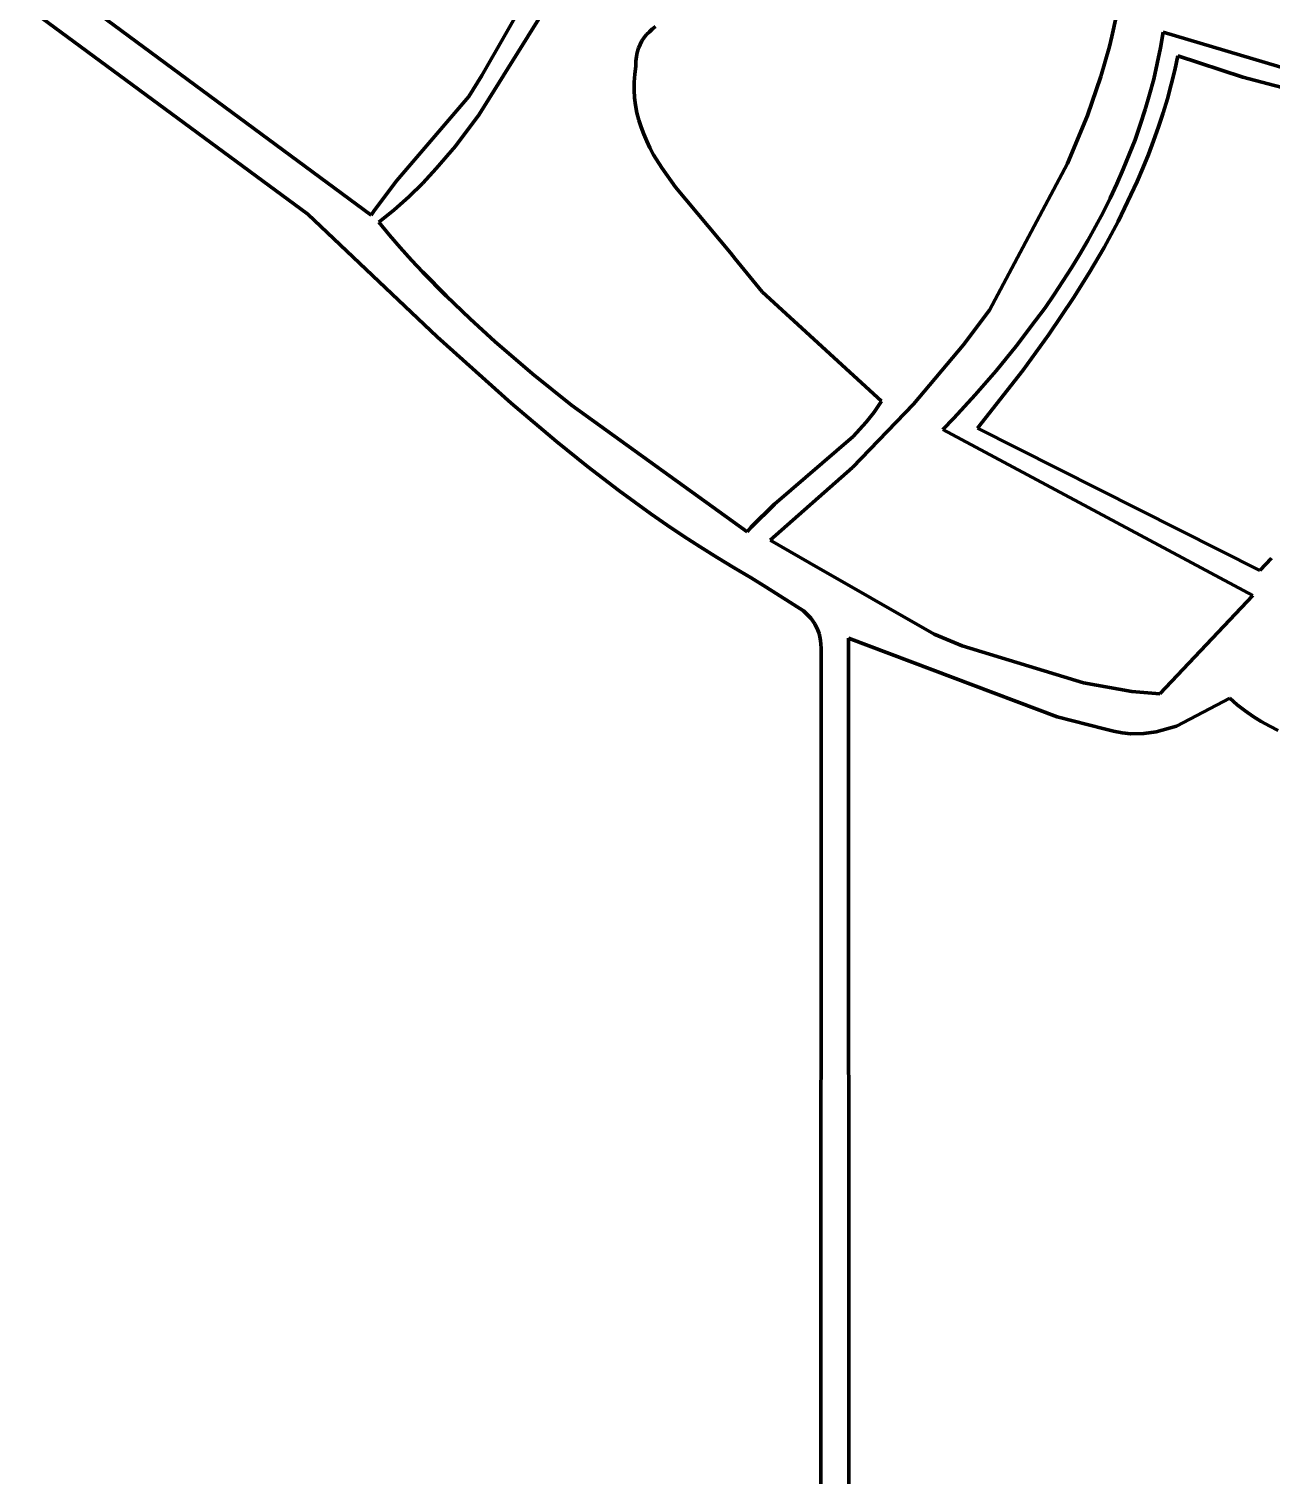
# Model space of a CAD drawing. Header units: millimetres. Extents: x 0 to 12.5, y 0 to 14.6.
# Drawn here: x 1.938 to 3.325, y 7.299 to 8.914 of the extents above; entities that cross this region are included whole.
import ezdxf

# ---------------------------------------------------------------- set-up
doc = ezdxf.new("R2010")
doc.units = ezdxf.units.MM
doc.layers.add('color#131313ff', color=7, linetype='CONTINUOUS', lineweight=100)
doc.layers.add('color#fcfcfcff', color=7, linetype='CONTINUOUS', lineweight=100)

msp = doc.modelspace()

# ---------------------------------------------------------------- linework, layer by layer
at = {"layer": 'color#131313ff'}
for p, q in [((2.4437, 8.8622), (2.5312, 9.0154)), ((1.9664, 8.9676), (2.3198, 8.7062)), ((2.5223, 8.9497), (2.4405, 8.8187)), ((2.2493, 8.7075), (1.9376, 8.9372)), ((2.634, 8.9141), (2.6376, 8.9169)), ((3.1522, 8.9278), (3.1474, 8.9058)), ((2.6203, 8.8968), (2.6224, 8.9008)), ((2.6224, 8.9008), (2.6249, 8.9045)), ((2.6249, 8.9045), (2.6276, 8.9079)), ((2.6276, 8.9079), (2.6307, 8.9111)), ((2.6307, 8.9111), (2.634, 8.9141)), ((3.1474, 8.9058), (3.1446, 8.8945)), ((3.2017, 8.8931), (3.2047, 8.9107)), ((3.2047, 8.9107), (3.3463, 8.8685)), ((2.6162, 8.8833), (2.6172, 8.8881)), ((2.6172, 8.8881), (2.6186, 8.8926)), ((2.6186, 8.8926), (2.6203, 8.8968)), ((3.1446, 8.8945), (3.1351, 8.8611)), ((3.1981, 8.8756), (3.2017, 8.8931)), ((3.2212, 8.8843), (3.2177, 8.8681)), ((3.2938, 8.8605), (3.2212, 8.8843)), ((2.6143, 8.8637), (2.6156, 8.8728)), ((2.6156, 8.8728), (2.6157, 8.8782)), ((2.6157, 8.8782), (2.6162, 8.8833)), ((3.1941, 8.8583), (3.1981, 8.8756)), ((3.2177, 8.8681), (3.2137, 8.8521)), ((2.4289, 8.8388), (2.4437, 8.8622)), ((2.6136, 8.8548), (2.6143, 8.8637)), ((2.6136, 8.846), (2.6136, 8.8548)), ((3.1351, 8.8611), (3.12, 8.8174)), ((3.1895, 8.8411), (3.1941, 8.8583)), ((3.2137, 8.8521), (3.2093, 8.8362)), ((3.5256, 8.7986), (3.2938, 8.8605)), ((2.3485, 8.7449), (2.4289, 8.8388)), ((2.6141, 8.8374), (2.6136, 8.846)), ((2.6152, 8.829), (2.6141, 8.8374)), ((3.1845, 8.8241), (3.1895, 8.8411)), ((3.2093, 8.8362), (3.2046, 8.8204)), ((2.6168, 8.8207), (2.6152, 8.829)), ((2.6189, 8.8125), (2.6168, 8.8207)), ((3.1791, 8.8072), (3.1845, 8.8241)), ((3.2046, 8.8204), (3.1995, 8.8048)), ((2.4405, 8.8187), (2.414, 8.7834)), ((2.6214, 8.8045), (2.6189, 8.8125)), ((2.6244, 8.7967), (2.6214, 8.8045)), ((3.12, 8.8174), (3.0977, 8.764)), ((3.1732, 8.7905), (3.1791, 8.8072)), ((3.1995, 8.8048), (3.194, 8.7893)), ((2.6277, 8.7889), (2.6244, 8.7967)), ((2.6314, 8.7813), (2.6277, 8.7889)), ((3.1668, 8.774), (3.1732, 8.7905)), ((3.194, 8.7893), (3.1882, 8.774)), ((2.414, 8.7834), (2.3927, 8.7582)), ((2.6355, 8.7738), (2.6314, 8.7813)), ((2.6445, 8.7591), (2.6355, 8.7738)), ((3.1601, 8.7576), (3.1668, 8.774)), ((3.1882, 8.774), (3.182, 8.7588)), ((2.3927, 8.7582), (2.3777, 8.7421)), ((2.6598, 8.7377), (2.6445, 8.7591)), ((3.0977, 8.764), (3.0107, 8.6002)), ((3.1529, 8.7413), (3.1601, 8.7576)), ((3.182, 8.7588), (3.1755, 8.7437)), ((2.3236, 8.712), (2.3485, 8.7449)), ((2.3777, 8.7421), (2.362, 8.7267)), ((3.1454, 8.7253), (3.1529, 8.7413)), ((3.1755, 8.7437), (3.1687, 8.7288)), ((2.362, 8.7267), (2.3456, 8.7121)), ((2.7215, 8.664), (2.6598, 8.7377)), ((3.1375, 8.7094), (3.1454, 8.7253)), ((3.1687, 8.7288), (3.1616, 8.714)), ((2.3938, 8.5702), (2.2493, 8.7075)), ((2.3198, 8.7062), (2.3236, 8.712)), ((2.3456, 8.7121), (2.3284, 8.6983)), ((3.1292, 8.6936), (3.1375, 8.7094)), ((3.1616, 8.714), (3.1543, 8.6993)), ((2.3284, 8.6983), (2.3403, 8.684)), ((3.1206, 8.6781), (3.1292, 8.6936)), ((3.1543, 8.6993), (3.1387, 8.6703)), ((2.3403, 8.684), (2.3525, 8.67)), ((3.1116, 8.6627), (3.1206, 8.6781)), ((2.3525, 8.67), (2.365, 8.6561)), ((2.7267, 8.6574), (2.7215, 8.664)), ((2.7566, 8.6207), (2.7267, 8.6574)), ((3.1023, 8.6475), (3.1116, 8.6627)), ((3.1387, 8.6703), (3.1221, 8.6419)), ((2.365, 8.6561), (2.3776, 8.6425)), ((2.3776, 8.6425), (2.4036, 8.616)), ((3.0927, 8.6324), (3.1023, 8.6475)), ((3.1221, 8.6419), (3.1046, 8.6139)), ((3.0829, 8.6176), (3.0927, 8.6324)), ((2.4036, 8.616), (2.4304, 8.5903)), ((2.8901, 8.4984), (2.7566, 8.6207)), ((3.0727, 8.6029), (3.0829, 8.6176)), ((3.1046, 8.6139), (3.077, 8.5729)), ((3.0107, 8.6002), (2.9812, 8.5609)), ((3.0622, 8.5885), (3.0727, 8.6029)), ((2.4304, 8.5903), (2.4579, 8.5653)), ((3.0406, 8.5601), (3.0622, 8.5885)), ((2.4762, 8.4961), (2.3938, 8.5702)), ((2.4579, 8.5653), (2.5003, 8.5291)), ((2.9812, 8.5609), (2.9259, 8.4951)), ((3.077, 8.5729), (3.0479, 8.5328)), ((3.0181, 8.5325), (3.0406, 8.5601)), ((2.5003, 8.5291), (2.5439, 8.4942)), ((2.9947, 8.5056), (3.0181, 8.5325)), ((3.0479, 8.5328), (2.9971, 8.4683)), ((2.527, 8.4533), (2.4762, 8.4961)), ((2.8818, 8.4863), (2.8901, 8.4984)), ((2.9707, 8.4796), (2.9947, 8.5056)), ((2.5439, 8.4942), (2.7398, 8.3524)), ((2.9259, 8.4951), (2.8575, 8.4245)), ((2.8728, 8.4749), (2.8818, 8.4863)), ((2.8582, 8.4589), (2.8728, 8.4749)), ((2.9584, 8.4669), (2.9707, 8.4796)), ((3.3047, 8.2813), (2.9584, 8.4669)), ((2.9971, 8.4683), (3.3128, 8.3094)), ((2.5615, 8.4256), (2.527, 8.4533)), ((2.7705, 8.3833), (2.8582, 8.4589)), ((2.5966, 8.3988), (2.5615, 8.4256)), ((2.8575, 8.4245), (2.7655, 8.3432)), ((2.6324, 8.3728), (2.5966, 8.3988)), ((2.7446, 8.3579), (2.7705, 8.3833)), ((2.6506, 8.3602), (2.6324, 8.3728)), ((2.669, 8.3478), (2.6506, 8.3602)), ((2.7398, 8.3524), (2.7446, 8.3579)), ((2.6875, 8.3357), (2.669, 8.3478)), ((2.7063, 8.3239), (2.6875, 8.3357)), ((2.7655, 8.3432), (2.8094, 8.3178)), ((2.7253, 8.3125), (2.7063, 8.3239)), ((3.3128, 8.3094), (3.3257, 8.323)), ((2.7446, 8.3013), (2.7253, 8.3125)), ((2.8094, 8.3178), (2.9488, 8.2382)), ((2.7613, 8.2908), (2.7446, 8.3013)), ((2.8029, 8.2644), (2.7613, 8.2908)), ((3.201, 8.1716), (3.3047, 8.2813)), ((2.811, 8.256), (2.8029, 8.2644)), ((2.8155, 8.2498), (2.811, 8.256)), ((2.8189, 8.2429), (2.8155, 8.2498)), ((2.8203, 8.2392), (2.8189, 8.2429)), ((2.8213, 8.2354), (2.8203, 8.2392)), ((2.9488, 8.2382), (2.9802, 8.2254)), ((2.822, 8.2313), (2.8213, 8.2354)), ((2.8224, 8.227), (2.822, 8.2313)), ((2.8225, 8.2225), (2.8224, 8.227)), ((2.8224, 7.1249), (2.8225, 8.2225)), ((3.0863, 8.1461), (2.8531, 8.2338)), ((2.8531, 8.2338), (2.8537, 6.763)), ((2.9802, 8.2254), (3.1156, 8.184)), ((3.1156, 8.184), (3.1696, 8.1741)), ((3.1696, 8.1741), (3.201, 8.1716)), ((3.279, 8.1668), (3.2197, 8.1355)), ((3.2874, 8.1595), (3.279, 8.1668)), ((3.2961, 8.1527), (3.2874, 8.1595)), ((3.1386, 8.1324), (3.0863, 8.1461)), ((3.305, 8.1465), (3.2961, 8.1527)), ((3.3142, 8.1408), (3.305, 8.1465)), ((3.3236, 8.1355), (3.3142, 8.1408)), ((3.1492, 8.1301), (3.1386, 8.1324)), ((3.159, 8.1282), (3.1492, 8.1301)), ((3.1686, 8.1271), (3.159, 8.1282)), ((3.1829, 8.1272), (3.1686, 8.1271)), ((3.1969, 8.1291), (3.1829, 8.1272)), ((3.2197, 8.1355), (3.1969, 8.1291)), ((3.3332, 8.1307), (3.3236, 8.1355))]:
    msp.add_line(p, q, dxfattribs=at)
at = {"layer": 'color#fcfcfcff'}
for p, q in [((2.5312, 9.0154), (2.4437, 8.8622)), ((2.3198, 8.7062), (1.9664, 8.9676)), ((2.4405, 8.8187), (2.5223, 8.9497)), ((1.9376, 8.9372), (2.2493, 8.7075)), ((2.6376, 8.9169), (2.634, 8.9141)), ((3.1474, 8.9058), (3.1522, 8.9278)), ((2.6224, 8.9008), (2.6203, 8.8968)), ((2.6249, 8.9045), (2.6224, 8.9008)), ((2.6276, 8.9079), (2.6249, 8.9045)), ((2.6307, 8.9111), (2.6276, 8.9079)), ((2.634, 8.9141), (2.6307, 8.9111)), ((3.1446, 8.8945), (3.1474, 8.9058)), ((3.2047, 8.9107), (3.2017, 8.8931)), ((3.3463, 8.8685), (3.2047, 8.9107)), ((2.6172, 8.8881), (2.6162, 8.8833)), ((2.6186, 8.8926), (2.6172, 8.8881)), ((2.6203, 8.8968), (2.6186, 8.8926)), ((3.1351, 8.8611), (3.1446, 8.8945)), ((3.2017, 8.8931), (3.1981, 8.8756)), ((3.2177, 8.8681), (3.2212, 8.8843)), ((3.2212, 8.8843), (3.2938, 8.8605)), ((2.6156, 8.8728), (2.6143, 8.8637)), ((2.6157, 8.8782), (2.6156, 8.8728)), ((2.6162, 8.8833), (2.6157, 8.8782)), ((3.1981, 8.8756), (3.1941, 8.8583)), ((3.2137, 8.8521), (3.2177, 8.8681)), ((2.4437, 8.8622), (2.4289, 8.8388)), ((2.6143, 8.8637), (2.6136, 8.8548)), ((2.6136, 8.8548), (2.6136, 8.846)), ((3.12, 8.8174), (3.1351, 8.8611)), ((3.1941, 8.8583), (3.1895, 8.8411)), ((3.2093, 8.8362), (3.2137, 8.8521)), ((3.2938, 8.8605), (3.5256, 8.7986)), ((2.4289, 8.8388), (2.3485, 8.7449)), ((2.6136, 8.846), (2.6141, 8.8374)), ((2.6141, 8.8374), (2.6152, 8.829)), ((3.1895, 8.8411), (3.1845, 8.8241)), ((3.2046, 8.8204), (3.2093, 8.8362)), ((2.6152, 8.829), (2.6168, 8.8207)), ((2.6168, 8.8207), (2.6189, 8.8125)), ((3.1845, 8.8241), (3.1791, 8.8072)), ((3.1995, 8.8048), (3.2046, 8.8204)), ((2.414, 8.7834), (2.4405, 8.8187)), ((2.6189, 8.8125), (2.6214, 8.8045)), ((2.6214, 8.8045), (2.6244, 8.7967)), ((3.0977, 8.764), (3.12, 8.8174)), ((3.1791, 8.8072), (3.1732, 8.7905)), ((3.194, 8.7893), (3.1995, 8.8048)), ((2.6244, 8.7967), (2.6277, 8.7889)), ((2.6277, 8.7889), (2.6314, 8.7813)), ((3.1732, 8.7905), (3.1668, 8.774)), ((3.1882, 8.774), (3.194, 8.7893)), ((2.3927, 8.7582), (2.414, 8.7834)), ((2.6314, 8.7813), (2.6355, 8.7738)), ((2.6355, 8.7738), (2.6445, 8.7591)), ((3.1668, 8.774), (3.1601, 8.7576)), ((3.182, 8.7588), (3.1882, 8.774)), ((2.3777, 8.7421), (2.3927, 8.7582)), ((2.6445, 8.7591), (2.6598, 8.7377)), ((3.0107, 8.6002), (3.0977, 8.764)), ((3.1601, 8.7576), (3.1529, 8.7413)), ((3.1755, 8.7437), (3.182, 8.7588)), ((2.3485, 8.7449), (2.3236, 8.712)), ((2.362, 8.7267), (2.3777, 8.7421)), ((3.1529, 8.7413), (3.1454, 8.7253)), ((3.1687, 8.7288), (3.1755, 8.7437)), ((2.3456, 8.7121), (2.362, 8.7267)), ((2.6598, 8.7377), (2.7215, 8.664)), ((3.1454, 8.7253), (3.1375, 8.7094)), ((3.1616, 8.714), (3.1687, 8.7288)), ((2.2493, 8.7075), (2.3938, 8.5702)), ((2.3236, 8.712), (2.3198, 8.7062)), ((2.3284, 8.6983), (2.3456, 8.7121)), ((3.1375, 8.7094), (3.1292, 8.6936)), ((3.1543, 8.6993), (3.1616, 8.714)), ((2.3403, 8.684), (2.3284, 8.6983)), ((3.1292, 8.6936), (3.1206, 8.6781)), ((3.1387, 8.6703), (3.1543, 8.6993)), ((2.3525, 8.67), (2.3403, 8.684)), ((3.1206, 8.6781), (3.1116, 8.6627)), ((2.365, 8.6561), (2.3525, 8.67)), ((2.7215, 8.664), (2.7267, 8.6574)), ((2.7267, 8.6574), (2.7566, 8.6207)), ((3.1116, 8.6627), (3.1023, 8.6475)), ((3.1221, 8.6419), (3.1387, 8.6703)), ((2.3776, 8.6425), (2.365, 8.6561)), ((2.4036, 8.616), (2.3776, 8.6425)), ((3.1023, 8.6475), (3.0927, 8.6324)), ((3.1046, 8.6139), (3.1221, 8.6419)), ((3.0927, 8.6324), (3.0829, 8.6176)), ((2.4304, 8.5903), (2.4036, 8.616)), ((2.7566, 8.6207), (2.8901, 8.4984)), ((3.0829, 8.6176), (3.0727, 8.6029)), ((3.077, 8.5729), (3.1046, 8.6139)), ((2.9812, 8.5609), (3.0107, 8.6002)), ((3.0727, 8.6029), (3.0622, 8.5885)), ((2.4579, 8.5653), (2.4304, 8.5903)), ((3.0622, 8.5885), (3.0406, 8.5601)), ((2.3938, 8.5702), (2.4762, 8.4961)), ((2.5003, 8.5291), (2.4579, 8.5653)), ((2.9259, 8.4951), (2.9812, 8.5609)), ((3.0479, 8.5328), (3.077, 8.5729)), ((3.0406, 8.5601), (3.0181, 8.5325)), ((2.5439, 8.4942), (2.5003, 8.5291)), ((3.0181, 8.5325), (2.9947, 8.5056)), ((2.9971, 8.4683), (3.0479, 8.5328)), ((2.4762, 8.4961), (2.527, 8.4533)), ((2.8901, 8.4984), (2.8818, 8.4863)), ((2.9947, 8.5056), (2.9707, 8.4796)), ((2.7398, 8.3524), (2.5439, 8.4942)), ((2.8575, 8.4245), (2.9259, 8.4951)), ((2.8818, 8.4863), (2.8728, 8.4749)), ((2.8728, 8.4749), (2.8582, 8.4589)), ((2.9707, 8.4796), (2.9584, 8.4669)), ((2.9584, 8.4669), (3.3047, 8.2813)), ((3.3128, 8.3094), (2.9971, 8.4683)), ((2.527, 8.4533), (2.5615, 8.4256)), ((2.8582, 8.4589), (2.7705, 8.3833)), ((2.5615, 8.4256), (2.5966, 8.3988)), ((2.7655, 8.3432), (2.8575, 8.4245)), ((2.5966, 8.3988), (2.6324, 8.3728)), ((2.7705, 8.3833), (2.7446, 8.3579)), ((2.6324, 8.3728), (2.6506, 8.3602)), ((2.6506, 8.3602), (2.669, 8.3478)), ((2.7446, 8.3579), (2.7398, 8.3524)), ((2.669, 8.3478), (2.6875, 8.3357)), ((2.6875, 8.3357), (2.7063, 8.3239)), ((2.8094, 8.3178), (2.7655, 8.3432)), ((2.7063, 8.3239), (2.7253, 8.3125)), ((3.3257, 8.323), (3.3128, 8.3094)), ((2.7253, 8.3125), (2.7446, 8.3013)), ((2.9488, 8.2382), (2.8094, 8.3178)), ((2.7446, 8.3013), (2.7613, 8.2908)), ((2.7613, 8.2908), (2.8029, 8.2644)), ((3.3047, 8.2813), (3.201, 8.1716)), ((2.8029, 8.2644), (2.811, 8.256)), ((2.811, 8.256), (2.8155, 8.2498)), ((2.8155, 8.2498), (2.8189, 8.2429)), ((2.8189, 8.2429), (2.8203, 8.2392)), ((2.8203, 8.2392), (2.8213, 8.2354)), ((2.9802, 8.2254), (2.9488, 8.2382)), ((2.8213, 8.2354), (2.822, 8.2313)), ((2.822, 8.2313), (2.8224, 8.227)), ((2.8224, 8.227), (2.8225, 8.2225)), ((2.8225, 8.2225), (2.8224, 7.1249)), ((2.8537, 6.763), (2.8531, 8.2338)), ((2.8531, 8.2338), (3.0863, 8.1461)), ((3.1156, 8.184), (2.9802, 8.2254)), ((3.1696, 8.1741), (3.1156, 8.184)), ((3.201, 8.1716), (3.1696, 8.1741)), ((3.2197, 8.1355), (3.279, 8.1668)), ((3.279, 8.1668), (3.2874, 8.1595)), ((3.2874, 8.1595), (3.2961, 8.1527)), ((3.0863, 8.1461), (3.1386, 8.1324)), ((3.2961, 8.1527), (3.305, 8.1465)), ((3.305, 8.1465), (3.3142, 8.1408)), ((3.3142, 8.1408), (3.3236, 8.1355)), ((3.1386, 8.1324), (3.1492, 8.1301)), ((3.1492, 8.1301), (3.159, 8.1282)), ((3.159, 8.1282), (3.1686, 8.1271)), ((3.1686, 8.1271), (3.1829, 8.1272)), ((3.1829, 8.1272), (3.1969, 8.1291)), ((3.1969, 8.1291), (3.2197, 8.1355)), ((3.3236, 8.1355), (3.3332, 8.1307))]:
    msp.add_line(p, q, dxfattribs=at)

doc.saveas('drawing.dxf')
